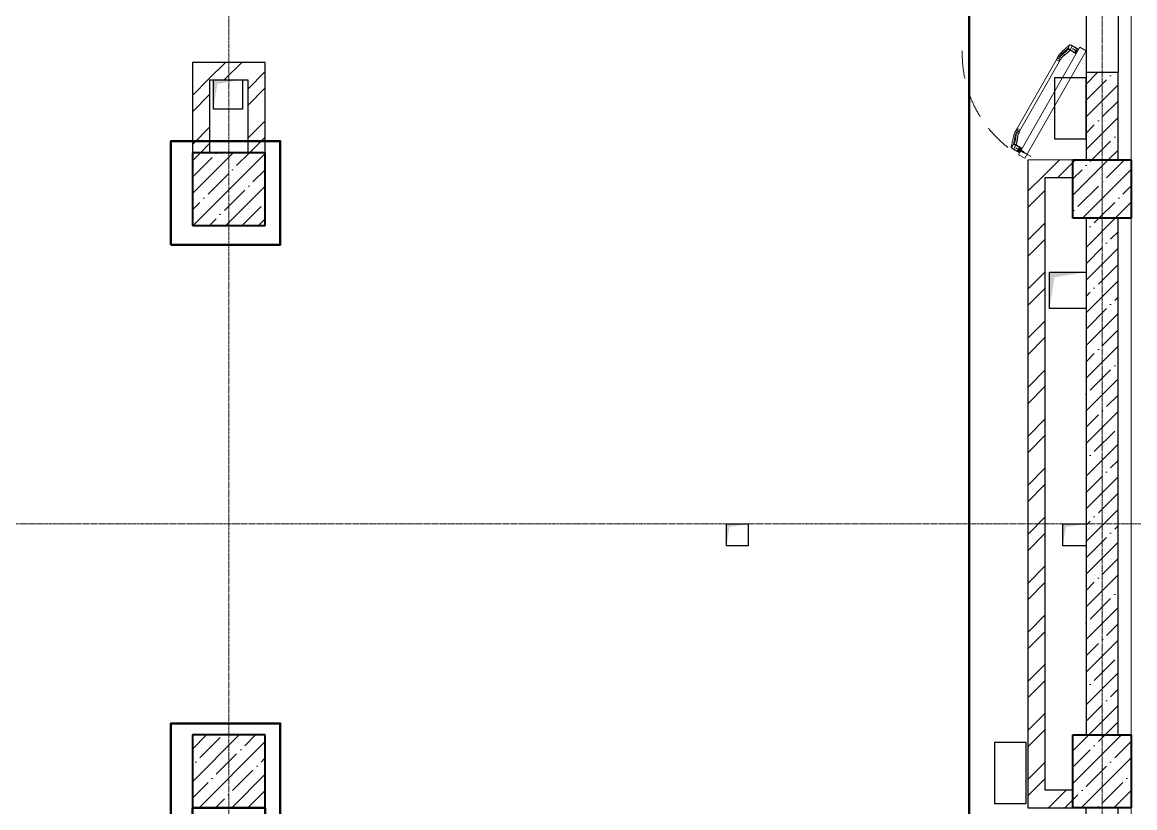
# Model space of a CAD drawing. Header units: millimetres. Extents: x -7155 to 483283, y -227682 to 148426.
# Drawn here: x 38180 to 45825, y 82950 to 88346 of the extents above; entities that cross this region are included whole.
import ezdxf

# ---------------------------------------------------------------- set-up
doc = ezdxf.new("R2010")
doc.units = ezdxf.units.MM
for name, pattern in [('CENTER2', [28.575, 19.05, -3.175, 3.175, -3.175]), ('CENTERLINE', [30, 12, -1.5, 3, -1.5, 12]), ('DASHED', [19.05, 12.7, -6.35]), ('HIDDEN', [9.525, 6.35, -3.175]), ('HIDDEN2', [4.7625, 3.175, -1.5875])]:
    doc.linetypes.add(name, pattern=pattern)
for name, color, linetype, lineweight in [('АР_Двери_внутренние_антипаника', 7, 'Continuous', 0), ('АР_Колонны', 70, 'Continuous', 30), ('АР_Стены ЖБ', 7, 'Continuous', 30), ('АР_Стены кирпич', 32, 'Continuous', 25), ('АР_Тонкая', 254, 'Continuous', 5), ('АР_Штриховка', 8, 'Continuous', 0)]:
    doc.layers.add(name, color=color, linetype=linetype, lineweight=lineweight)
for name, color, linetype, lineweight, true_color in [('АР_Оси_РД_100', 7, 'Continuous', 0, 0x525252), ('МАГНИТЫ', 7, 'Continuous', 0, 0xd100d1), ('РД_Витраж_вн', 7, 'Continuous', 25, 0x148aff), ('РД_Оси_100', 7, 'Continuous', 0, 0x525252)]:
    doc.layers.add(name, color=color, linetype=linetype, lineweight=lineweight, true_color=true_color)
doc.layers.add('КР_Балки-0.5', color=60, linetype='Continuous', lineweight=50, plot=False)

# ---------------------------------------------------------------- blocks, each defined once
blk = doc.blocks.new('СОШ_2200_АР_ОСИ_М100_28.05.24')
at = {"layer": 'АР_Оси_РД_100', "linetype": 'CENTER2'}
for p, q in [((39600, -6155), (39600, 139938.679)), ((-5954.958, 84900), (119910, 84900))]:
    blk.add_line(p, q, dxfattribs=at)
blk.add_lwpolyline([(45530, 139938.679), (45600, 139538.679), (45600, -6163.457)], dxfattribs=at)

msp = doc.modelspace()

# ---------------------------------------------------------------- hatches: boundary and pattern name
at = {"layer": 'АР_Штриховка', "linetype": 'Continuous', "lineweight": 5, "true_color": 0x000000}
h = msp.add_hatch(dxfattribs=at)
h.set_pattern_fill('ANSI35', color=18, scale=25, angle=1.3e-14, style=0)
h.paths.add_polyline_path([(45490, 87400), (45710, 87400), (45710, 88000), (45490, 88000)], flags=0)
h.paths.add_polyline_path([(45490, 90000), (45710, 90000), (45710, 90600), (45490, 90600)], flags=0)
at = {"layer": 'АР_Штриховка', "linetype": 'Continuous', "lineweight": 0, "true_color": 0x000000}
h = msp.add_hatch(dxfattribs=at)
h.set_pattern_fill('ANSI32', color=18, scale=25, style=0)
h.paths.add_polyline_path([(39350, 88070), (39470, 87950), (39730, 87950), (39850, 88070)], flags=0)
h = msp.add_hatch(dxfattribs=at)
h.set_pattern_fill('ANSI32', color=18, scale=25, angle=1.3e-14, style=0)
h.paths.add_polyline_path([(39350, 87450), (39470, 87450), (39470, 87950), (39350, 88070)], flags=0)
h = msp.add_hatch(dxfattribs=at)
h.set_pattern_fill('ANSI32', color=18, scale=25, angle=-360, style=0)
h.paths.add_polyline_path([(39850, 88070), (39730, 87950), (39730, 87450), (39850, 87450)], flags=0)
at = {"layer": 'АР_Штриховка', "linetype": 'Continuous', "lineweight": 5, "true_color": 0x000000}
h = msp.add_hatch(dxfattribs=at)
h.set_pattern_fill('ANSI35', color=18, scale=25, style=0)
h.paths.add_polyline_path([(39350, 86950), (39850, 86950), (39850, 87450), (39350, 87450)], flags=0)
at = {"layer": 'АР_Штриховка', "linetype": 'Continuous', "lineweight": 0, "true_color": 0x000000}
h = msp.add_hatch(dxfattribs=at)
h.set_pattern_fill('ANSI32', color=18, scale=25, angle=-5e-17, style=0)
h.paths.add_polyline_path([(45090, 87397.9), (45210, 87278.7), (45400, 87280), (45399.2, 87400)], flags=0)
h = msp.add_hatch(dxfattribs=at)
h.set_pattern_fill('ANSI32', color=18, scale=25, angle=1.3e-14, style=0)
h.paths.add_polyline_path([(45090, 82950), (45210, 83070), (45210, 87278.7), (45090, 87397.9)], flags=0)
at = {"layer": 'АР_Штриховка', "linetype": 'Continuous', "lineweight": 5, "true_color": 0x000000}
h = msp.add_hatch(dxfattribs=at)
h.set_pattern_fill('ANSI35', color=18, scale=25, style=0)
h.paths.add_polyline_path([(45800, 87400), (45800, 87000), (45400, 87000), (45400, 87400)], flags=0)
h = msp.add_hatch(dxfattribs=at)
h.set_pattern_fill('ANSI35', color=18, scale=25, angle=1.3e-14, style=0)
h.paths.add_polyline_path([(45490, 83450), (45710, 83450), (45710, 87000), (45490, 87000)], flags=0)
h = msp.add_hatch(dxfattribs=at)
h.set_pattern_fill('ANSI35', color=18, scale=25, style=0)
h.paths.add_polyline_path([(39350, 82950), (39850, 82950), (39850, 83450), (39350, 83450)], flags=0)
h = msp.add_hatch(dxfattribs=at)
h.set_pattern_fill('ANSI35', color=18, scale=25, style=0)
h.paths.add_polyline_path([(45800, 83450), (45800, 82950), (45400, 82950), (45400, 83450)], flags=0)
at = {"layer": 'АР_Штриховка', "linetype": 'Continuous', "lineweight": 0, "true_color": 0x000000}
h = msp.add_hatch(dxfattribs=at)
h.set_pattern_fill('ANSI32', color=18, scale=25, style=0)
h.paths.add_polyline_path([(45210, 83070), (45090, 82950), (45400, 82950), (45400, 83070)], flags=0)

# ---------------------------------------------------------------- linework, layer by layer
at = {"color": 18, "linetype": 'Continuous', "true_color": 0x000000}
for p, q in [((39493.4, 87750), (39493.4, 87950)), ((39493.4, 87950), (39693.4, 87950)), ((39693.4, 87950), (39693.4, 87750)), ((39693.4, 87750), (39493.4, 87750)), ((45240, 86378.6), (45240, 86628.6)), ((45240, 86628.6), (45490, 86628.6)), ((45490, 86628.6), (45490, 86378.6)), ((45490, 86378.6), (45240, 86378.6)), ((43019.6, 84750.1), (43019.6, 84900.1)), ((43019.6, 84900.1), (43169.6, 84900.1)), ((43169.6, 84900.1), (43169.6, 84750.1)), ((45330, 84750), (45330, 84900)), ((45330, 84900), (45490, 84900)), ((45490, 84900), (45490, 84750)), ((43169.6, 84750.1), (43019.6, 84750.1)), ((45490, 84750), (45330, 84750))]:
    msp.add_line(p, q, dxfattribs=at)
at = {"color": 1, "lineweight": 50}
msp.add_lwpolyline([(29275, 90117.6), (28278, 90117.6), (28278, 71611), (44686.9, 71611), (44686.9, 90117.6)], dxfattribs=at)
for points in [[(39202, 86817.2), (39953, 86817.2), (39953, 87529.2), (39202, 87529.2)], [(39202, 82817.2), (39953, 82817.2), (39953, 83529.2), (39202, 83529.2)]]:
    msp.add_lwpolyline(points, close=True, dxfattribs=at)
at = {"color": 18, "linetype": 'Continuous', "true_color": 0x000000}
for points in [[(39493.4, 87750), (39493.4, 87950), (39520.3, 87922.7), (39693.4, 87950)], [(45240, 86378.6), (45240, 86628.6), (45273.7, 86594.5), (45490, 86628.6)], [(43019.6, 84750.1), (43019.6, 84900.1), (43039.8, 84879.6), (43169.6, 84900.1)], [(45330, 84750), (45330, 84900), (45351.5, 84879.5), (45490, 84900)]]:
    msp.add_solid(points, dxfattribs=at)
at = {"layer": 'АР_Двери_внутренние_антипаника', "color": 18, "true_color": 0x000000}
for p, q in [((45446.5, 88174.7), (45026.2, 87435.9)), ((45069.7, 87411.2), (45490, 88150)), ((45490, 88150), (45446.5, 88174.7)), ((45026.2, 87435.9), (45069.7, 87411.2))]:
    msp.add_line(p, q, dxfattribs=at)
at = {"layer": 'АР_Двери_внутренние_антипаника', "color": 18, "linetype": 'Continuous', "true_color": 0x000000}
for p, q in [((45323.3, 88142), (45326.7, 88145.2)), ((45326.7, 88145.2), (45330.7, 88149)), ((45330.7, 88149), (45335.4, 88153.4)), ((45335.4, 88153.4), (45339.2, 88157)), ((45343.1, 88146.3), (45337, 88141.2)), ((45339.2, 88157), (45343.5, 88161)), ((45349.8, 88151.9), (45343.1, 88146.3)), ((45343.5, 88161), (45348.3, 88165.5)), ((45346.9, 88140.6), (45353.4, 88146.8)), ((45348.3, 88165.5), (45353.7, 88170.4)), ((45357.1, 88158.1), (45349.8, 88151.9)), ((45353.4, 88146.8), (45360.4, 88153.5)), ((45353.7, 88170.4), (45359.6, 88175.9)), ((45365, 88165.3), (45357.1, 88158.1)), ((45359.6, 88175.9), (45366.3, 88182)), ((45360.4, 88153.5), (45368.3, 88161)), ((45371.6, 88146.2), (45364.1, 88139.8)), ((45365.7, 88165.8), (45365, 88165.3)), ((45365, 88165.3), (45365.3, 88164.2)), ((45365.3, 88164.2), (45366.1, 88162.9)), ((45366.4, 88166), (45365.7, 88165.8)), ((45366.1, 88162.9), (45367.1, 88161.8)), ((45366.3, 88182), (45373.6, 88188.8)), ((45367.6, 88166.2), (45366.4, 88166)), ((45367.1, 88161.8), (45368.3, 88161)), ((45367.6, 88166.2), (45367.5, 88165.2)), ((45367.5, 88165.2), (45367.7, 88164)), ((45367.6, 88166.2), (45375.7, 88189.9)), ((45367.8, 88166.2), (45367.6, 88166.2)), ((45367.7, 88164), (45368.3, 88163)), ((45368, 88166.2), (45367.8, 88166.2)), ((45368.4, 88165.8), (45368, 88166.2)), ((45368.3, 88163), (45369, 88162.3)), ((45368.3, 88161), (45368.4, 88161.1)), ((45368.3, 88161), (45368.3, 88160.9)), ((45368.3, 88160.9), (45373, 88157.8)), ((45368.6, 88165.5), (45368.4, 88165.8)), ((45368.4, 88161.1), (45368.5, 88161.4)), ((45368.5, 88161.4), (45368.6, 88161.8)), ((45368.6, 88165.4), (45368.6, 88165.5)), ((45368.6, 88165.5), (45368.6, 88165.5)), ((45368.6, 88165.5), (45368.6, 88165.5)), ((45368.6, 88165.5), (45368.6, 88165.5)), ((45368.6, 88165.5), (45368.6, 88165.5)), ((45368.6, 88165.5), (45368.6, 88165.5)), ((45368.6, 88165.5), (45368.6, 88165.5)), ((45368.6, 88165.5), (45368.6, 88165.5)), ((45368.6, 88165.5), (45368.6, 88165.5)), ((45368.6, 88165.5), (45368.6, 88165.5)), ((45368.7, 88165.4), (45368.6, 88165.4)), ((45368.6, 88165.4), (45368.6, 88165.4)), ((45368.6, 88165.4), (45368.6, 88165.4)), ((45368.9, 88165.2), (45368.6, 88164.5)), ((45368.6, 88164.5), (45368.6, 88163.7)), ((45368.6, 88163.7), (45368.8, 88163.1)), ((45368.6, 88161.8), (45368.8, 88162.2)), ((45368.8, 88165.3), (45368.7, 88165.4)), ((45368.7, 88165.4), (45368.7, 88165.4)), ((45368.9, 88165.2), (45368.8, 88165.3)), ((45368.8, 88163.1), (45369.3, 88162.6)), ((45368.8, 88162.2), (45369, 88162.3)), ((45371.3, 88163.6), (45368.9, 88165.2)), ((45369, 88162.3), (45369.1, 88162.3)), ((45369.1, 88162.3), (45369.2, 88162.4)), ((45369.2, 88162.6), (45369.2, 88162.7)), ((45369.2, 88162.7), (45369.3, 88162.6)), ((45369.2, 88162.4), (45369.2, 88162.6)), ((45375.3, 88147), (45369.2, 88141.7)), ((45373.7, 88162), (45371.3, 88163.6)), ((45379.7, 88153.5), (45371.6, 88146.2)), ((45373, 88157.8), (45379.3, 88153.7)), ((45373.6, 88188.8), (45375.1, 88190.2)), ((45376.1, 88160.4), (45373.7, 88162)), ((45375.1, 88190.2), (45376.6, 88191.2)), ((45382.1, 88153.2), (45375.3, 88147)), ((45375.7, 88189.9), (45376, 88190.6)), ((45375.7, 88189.9), (45377.4, 88190.6)), ((45376, 88190.6), (45376.6, 88191.2)), ((45378.5, 88158.8), (45376.1, 88160.4)), ((45376.6, 88191.2), (45379, 88192)), ((45376.6, 88191.2), (45376.6, 88191.2)), ((45377.4, 88190.6), (45378.2, 88190.8)), ((45378.3, 88156.7), (45377.8, 88157)), ((45377.8, 88157), (45377.8, 88157)), ((45378.2, 88190.8), (45378.9, 88190.7)), ((45378.4, 88156.6), (45378.3, 88156.7)), ((45378.3, 88156.5), (45378.4, 88156.6)), ((45378.8, 88156.1), (45378.4, 88156.4)), ((45378.4, 88156.4), (45378.4, 88156.4)), ((45381.3, 88157), (45378.5, 88158.8)), ((45379.7, 88155.6), (45378.8, 88156.1)), ((45378.9, 88190.7), (45379.3, 88191.3)), ((45378.9, 88190.7), (45395.8, 88182.5)), ((45379, 88192), (45380.7, 88191.8)), ((45379.3, 88191.3), (45380, 88191.7)), ((45379.3, 88153.7), (45379.7, 88153.5)), ((45381, 88154.8), (45379.7, 88155.6)), ((45379.9, 88153.6), (45379.7, 88153.5)), ((45380.8, 88153), (45379.7, 88153.5)), ((45380.7, 88153.8), (45379.9, 88153.6)), ((45380, 88191.7), (45380.7, 88191.8)), ((45380.7, 88191.8), (45381, 88191.7)), ((45381.3, 88153.9), (45380.7, 88153.8)), ((45381.3, 88152.9), (45380.8, 88153)), ((45381.2, 88156.9), (45380.9, 88156.2)), ((45380.9, 88156.2), (45380.9, 88155.4)), ((45380.9, 88155.4), (45381.2, 88154.8)), ((45381, 88191.7), (45381.3, 88191.6)), ((45381, 88154.8), (45381, 88154.9)), ((45382.6, 88153.7), (45381, 88154.8)), ((45381.1, 88156.7), (45381.3, 88157)), ((45381.1, 88156.7), (45381.1, 88156.7)), ((45381.2, 88156.9), (45395.9, 88182.7)), ((45383.9, 88155.1), (45381.2, 88156.9)), ((45381.2, 88154.8), (45381.7, 88154.3)), ((45389.7, 88187.6), (45381.3, 88191.6)), ((45381.3, 88157), (45395.8, 88182.5)), ((45381.6, 88153.9), (45381.3, 88153.9)), ((45381.8, 88153), (45381.3, 88152.9)), ((45381.8, 88153.9), (45381.6, 88153.9)), ((45381.7, 88154.3), (45382.8, 88153.5)), ((45381.9, 88153.9), (45381.8, 88153.9)), ((45382.1, 88153.2), (45381.8, 88153)), ((45382.5, 88153.7), (45381.9, 88153.9)), ((45382.9, 88153.5), (45382.1, 88153.2)), ((45382.9, 88153.5), (45409.4, 88137.1)), ((45386.6, 88153.5), (45383.9, 88155.1)), ((45389.3, 88151.9), (45386.6, 88153.5)), ((45391.8, 88150.5), (45389.3, 88151.9)), ((45397.6, 88183.7), (45389.7, 88187.6)), ((45394.6, 88148.8), (45391.8, 88150.5)), ((45398, 88146.9), (45394.6, 88148.8)), ((45396.4, 88183.2), (45395.9, 88182.7)), ((45395.9, 88182.7), (45399.5, 88180.8)), ((45396, 88184.6), (45396.3, 88184.4)), ((45397, 88183.6), (45396.4, 88183.2)), ((45397.7, 88183.7), (45397, 88183.6)), ((45398.3, 88183.6), (45397.7, 88183.7)), ((45402.2, 88144.5), (45398, 88146.9)), ((45399.5, 88180.8), (45403, 88178.9)), ((45405.5, 88142.7), (45402.2, 88144.5)), ((45403, 88178.9), (45406.3, 88177.1)), ((45406.3, 88177.1), (45409.9, 88175.1)), ((45409.9, 88175.1), (45413.3, 88173.2)), ((45413.3, 88173.2), (45417.4, 88170.8)), ((45427.4, 88163.9), (45413.4, 88139.3)), ((45415.6, 88138.1), (45429.6, 88162.7)), ((45417.4, 88170.8), (45420.6, 88168.9)), ((45420.6, 88168.9), (45424.3, 88166.9)), ((45421.2, 88130.2), (45439.2, 88161.9)), ((45424.3, 88166.9), (45427.4, 88165.1)), ((45427.4, 88165.1), (45428.1, 88166)), ((45427.4, 88165.1), (45427.6, 88165)), ((45427.5, 88164.1), (45427.4, 88163.9)), ((45429.6, 88162.7), (45427.4, 88163.9)), ((45427.6, 88164.3), (45427.5, 88164.1)), ((45427.6, 88165), (45427.7, 88164.7)), ((45427.7, 88164.7), (45427.6, 88164.3)), ((45428.1, 88166), (45428.6, 88166.3)), ((45428.6, 88166.3), (45429.1, 88166.6)), ((45429.1, 88166.6), (45429.6, 88166.7)), ((45429.6, 88166.7), (45430.1, 88166.7)), ((45429.6, 88162.7), (45430, 88163.4)), ((45429.6, 88162.7), (45437.3, 88158.4)), ((45430, 88163.4), (45430.3, 88164)), ((45430.1, 88166.7), (45431, 88166.5)), ((45430.3, 88164), (45430.6, 88164.7)), ((45430.6, 88164.7), (45430.9, 88165.3)), ((45430.9, 88165.3), (45431.1, 88166.1)), ((45439.2, 88161.9), (45431, 88166.5)), ((45431.1, 88166.1), (45431, 88166.5)), ((45293.4, 88101.9), (45010.3, 87604.3)), ((45314.6, 88089.8), (45031.5, 87592.2)), ((45293, 88103.3), (45298, 88112)), ((45293, 88103.3), (45297.9, 88112)), ((45302.3, 88098), (45293, 88103.3)), ((45293.4, 88101.9), (45302.3, 88096.9)), ((45298, 88112), (45300.4, 88116.1)), ((45307.2, 88106.7), (45298, 88112)), ((45300.4, 88116.1), (45301.5, 88117.7)), ((45301.5, 88117.7), (45302.2, 88118.6)), ((45302.2, 88118.6), (45302.8, 88119.5)), ((45316, 88090.2), (45302.3, 88098)), ((45302.3, 88096.9), (45314.6, 88089.8)), ((45302.8, 88119.5), (45303.6, 88120.5)), ((45303.6, 88120.5), (45304.3, 88121.5)), ((45304.3, 88121.5), (45305.2, 88122.6)), ((45305.2, 88122.6), (45307.6, 88125.5)), ((45308.8, 88109.4), (45307.2, 88106.7)), ((45307.2, 88106.7), (45309, 88109.2)), ((45320.8, 88099), (45307.2, 88106.7)), ((45307.6, 88125.5), (45309.7, 88128)), ((45310.4, 88112.3), (45308.8, 88109.4)), ((45309, 88109.2), (45311.3, 88111.4)), ((45309.7, 88128), (45311.7, 88130.1)), ((45312.2, 88115.4), (45310.4, 88112.3)), ((45311.3, 88111.4), (45313.9, 88113.4)), ((45311.7, 88130.1), (45313.3, 88131.8)), ((45314.4, 88118.6), (45312.2, 88115.4)), ((45313.3, 88131.8), (45314.6, 88133.2)), ((45313.9, 88113.4), (45316.8, 88115.4)), ((45317.8, 88123), (45314.4, 88118.6)), ((45314.6, 88133.2), (45316.2, 88134.9)), ((45320.9, 88098.9), (45316, 88090.2)), ((45316.2, 88134.9), (45318.2, 88136.9)), ((45316.8, 88115.4), (45320.9, 88118.5)), ((45321.8, 88127.3), (45317.8, 88123)), ((45318.2, 88136.9), (45320.5, 88139.2)), ((45320.5, 88139.2), (45323.3, 88142)), ((45320.9, 88098.9), (45320.8, 88099)), ((45320.9, 88118.5), (45325.3, 88122)), ((45320.9, 88098.9), (45322.3, 88101)), ((45326.3, 88131.7), (45321.8, 88127.3)), ((45323.7, 88102.9), (45322.3, 88101)), ((45324.6, 88104.1), (45323.7, 88102.9)), ((45326.1, 88106.1), (45324.3, 88103.8)), ((45327.6, 88107.3), (45324.5, 88103.9)), ((45325.3, 88122), (45330.1, 88125.9)), ((45328.1, 88108.6), (45326.1, 88106.1)), ((45331.4, 88136.3), (45326.3, 88131.7)), ((45330.9, 88110.5), (45327.6, 88107.3)), ((45331.2, 88112), (45328.1, 88108.6)), ((45330.1, 88125.9), (45335.3, 88130.3)), ((45334.1, 88113.4), (45330.9, 88110.5)), ((45335, 88115.8), (45331.2, 88112)), ((45337, 88141.2), (45331.4, 88136.3)), ((45337.2, 88116), (45334.1, 88113.4)), ((45339.6, 88119.8), (45335, 88115.8)), ((45335.3, 88130.3), (45341, 88135.1)), ((45340.2, 88118.4), (45337.2, 88116)), ((45344.8, 88124.1), (45339.6, 88119.8)), ((45343.8, 88121.3), (45340.2, 88118.4)), ((45341, 88135.1), (45346.9, 88140.6)), ((45346.9, 88123.7), (45343.8, 88121.3)), ((45350.7, 88128.8), (45344.8, 88124.1)), ((45350.4, 88126.5), (45346.9, 88123.7)), ((45354.3, 88129.6), (45350.4, 88126.5)), ((45357.1, 88134), (45350.7, 88128.8)), ((45358.7, 88133.1), (45354.3, 88129.6)), ((45364.1, 88139.8), (45357.1, 88134)), ((45363.6, 88137), (45358.7, 88133.1)), ((45369.2, 88141.7), (45363.6, 88137)), ((45409.2, 88140.5), (45405.5, 88142.7)), ((45412.4, 88138.7), (45409.2, 88140.5)), ((45409.4, 88137.1), (45411.3, 88136)), ((45411.3, 88136), (45413.1, 88134.9)), ((45411.9, 88137.1), (45412, 88137.7)), ((45412, 88136.6), (45411.9, 88137.1)), ((45412, 88137.7), (45412.4, 88138.7)), ((45412.1, 88136), (45412, 88136.6)), ((45412.4, 88135.6), (45412.1, 88136)), ((45412.6, 88138.6), (45412.4, 88138.7)), ((45413.1, 88134.9), (45412.4, 88135.6)), ((45412.9, 88138.7), (45412.6, 88138.6)), ((45413.1, 88138.9), (45412.9, 88138.7)), ((45413.2, 88139), (45413.1, 88138.9)), ((45413.1, 88134.9), (45413.4, 88135.1)), ((45413.1, 88134.9), (45421.2, 88130.2)), ((45413.3, 88139.1), (45413.2, 88139)), ((45413.4, 88139.3), (45413.3, 88139.1)), ((45415.6, 88138.1), (45413.4, 88139.3)), ((45413.4, 88135.1), (45414, 88135.7)), ((45414, 88135.7), (45414.4, 88136.2)), ((45414.4, 88136.2), (45414.8, 88136.8)), ((45414.8, 88136.8), (45415.2, 88137.4)), ((45415.2, 88137.4), (45415.6, 88138.1)), ((45423.2, 88133.7), (45415.6, 88138.1)), ((44986.4, 87536.7), (44985.1, 87531)), ((44987.5, 87541.9), (44986.4, 87536.7)), ((44988.9, 87548.2), (44987.5, 87541.9)), ((44990.1, 87553.5), (44988.9, 87548.2)), ((44991.2, 87558.1), (44990.1, 87553.5)), ((44992.1, 87561.9), (44991.2, 87558.1)), ((44992.9, 87565.1), (44992.1, 87561.9)), ((44993.6, 87567.9), (44992.9, 87565.1)), ((44994.2, 87570.1), (44993.6, 87567.9)), ((44994.7, 87571.9), (44994.2, 87570.1)), ((44995.4, 87574.2), (44994.7, 87571.9)), ((44996.2, 87576.9), (44995.4, 87574.2)), ((44997.3, 87580.1), (44996.2, 87576.9)), ((44996.2, 87530.3), (44997.5, 87538.8)), ((44998.5, 87583.6), (44997.3, 87580.1)), ((44997.5, 87538.8), (44998.8, 87546.7)), ((44999, 87584.8), (44998.5, 87583.6)), ((44998.8, 87546.7), (45000.2, 87554)), ((44999.5, 87586), (44999, 87584.8)), ((45000, 87587.2), (44999.5, 87586)), ((45000.4, 87588.2), (45000, 87587.2)), ((45000.2, 87554), (45001.5, 87560.7)), ((45000.9, 87589.2), (45000.4, 87588.2)), ((45001.7, 87591), (45000.9, 87589.2)), ((45001.5, 87560.7), (45003, 87566.9)), ((45004, 87595.2), (45001.7, 87591)), ((45004.4, 87538.5), (45002.4, 87529.8)), ((45003, 87566.9), (45004.7, 87572.5)), ((45008.9, 87603.9), (45004, 87595.2)), ((45008.9, 87603.9), (45004, 87595.2)), ((45013.2, 87589.9), (45004, 87595.2)), ((45006, 87546.4), (45004.4, 87538.5)), ((45004.7, 87572.5), (45006.7, 87577.7)), ((45007.4, 87553.7), (45006, 87546.4)), ((45006.7, 87577.7), (45008.4, 87581.2)), ((45008.5, 87560.5), (45007.4, 87553.7)), ((45008.4, 87581.2), (45010.1, 87584.4)), ((45009.4, 87566.6), (45008.5, 87560.5)), ((45018.2, 87598.6), (45008.9, 87603.9)), ((45010.1, 87572.2), (45009.4, 87566.6)), ((45010.1, 87584.4), (45011.7, 87587.2)), ((45010.6, 87577.3), (45010.1, 87572.2)), ((45010.3, 87604.3), (45019.2, 87599.2)), ((45010.9, 87580.8), (45010.6, 87577.3)), ((45011.3, 87584.1), (45010.9, 87580.8)), ((45012, 87587.1), (45011.3, 87584.1)), ((45011.7, 87587.2), (45013.2, 87589.9)), ((45013.2, 87589.9), (45012, 87587.1)), ((45026.8, 87582.2), (45013.2, 87589.9)), ((45013.9, 87524.2), (45015.3, 87533.1)), ((45015.3, 87533.1), (45016.4, 87541.3)), ((45016, 87525.9), (45016.9, 87532.2)), ((45016.4, 87541.3), (45017.5, 87548.7)), ((45016.9, 87532.2), (45017.7, 87537.8)), ((45017.5, 87548.7), (45018.5, 87555.4)), ((45017.7, 87537.8), (45018.3, 87542.7)), ((45031.9, 87590.8), (45018.2, 87598.6)), ((45018.3, 87542.7), (45018.9, 87547.1)), ((45018.5, 87555.4), (45019.7, 87561.4)), ((45018.9, 87547.1), (45019.4, 87551.1)), ((45019.2, 87599.2), (45031.5, 87592.2)), ((45019.4, 87551.1), (45020, 87555.6)), ((45019.7, 87561.4), (45020.9, 87566.6)), ((45020, 87555.6), (45020.6, 87559.5)), ((45020.6, 87559.5), (45021.3, 87563.4)), ((45020.9, 87566.6), (45022.3, 87571.1)), ((45021.3, 87563.4), (45022.1, 87567.7)), ((45022.1, 87567.7), (45023.1, 87572.1)), ((45022.3, 87571.1), (45023.4, 87574)), ((45023.1, 87572.1), (45024.5, 87576.5)), ((45023.4, 87574), (45024.5, 87576.7)), ((45024.4, 87576.3), (45024.9, 87577.7)), ((45024.9, 87577.7), (45025.8, 87579.9)), ((45026.9, 87582.1), (45025.8, 87579.9)), ((45026.9, 87582.2), (45026.8, 87582.2)), ((45027, 87582.1), (45031.9, 87590.8)), ((44976.2, 87489), (44976.1, 87487.1)), ((44976.2, 87488), (44976.1, 87487.2)), ((44976.1, 87487.2), (44976.1, 87487.1)), ((44976.1, 87487.1), (44976.6, 87484.7)), ((44976.6, 87490.9), (44976.2, 87489)), ((44976.7, 87488.6), (44976.2, 87488)), ((44978.7, 87500.7), (44976.6, 87490.9)), ((44976.6, 87484.7), (44977.6, 87483.3)), ((44993, 87507.6), (44976.7, 87488.6)), ((44976.7, 87488.6), (44977, 87486.8)), ((44977, 87486.8), (44977.2, 87485.9)), ((44977.2, 87485.9), (44977.7, 87485.4)), ((44977.7, 87485.4), (44977.4, 87484.7)), ((44977.4, 87484.7), (44977.4, 87484)), ((44977.4, 87484), (44977.6, 87483.3)), ((44977.6, 87483.3), (44977.9, 87483.1)), ((44977.7, 87485.4), (44993.3, 87475.1)), ((44977.9, 87483.1), (44978.1, 87482.9)), ((44985.8, 87477.7), (44978.1, 87482.9)), ((44980.5, 87509.5), (44978.7, 87500.7)), ((44982.2, 87517.5), (44980.5, 87509.5)), ((44983.7, 87524.6), (44982.2, 87517.5)), ((44985.1, 87531), (44983.7, 87524.6)), ((44993.2, 87472.9), (44985.8, 87477.7)), ((44991.7, 87473.9), (44992, 87473.7)), ((44992.4, 87510.4), (44994.5, 87520.8)), ((44992.4, 87510.4), (44993.5, 87510.6)), ((44992.4, 87509.5), (44992.4, 87510.4)), ((44992.5, 87508.7), (44992.4, 87509.5)), ((44993, 87507.6), (44992.5, 87508.7)), ((44993, 87507.6), (44993.8, 87508.3)), ((44993.1, 87507.4), (44993, 87507.6)), ((44993, 87474.2), (44993.3, 87474.9)), ((44993, 87473.5), (44993, 87474.2)), ((44993.3, 87472.8), (44993, 87473.5)), ((44993.2, 87507.3), (44993.1, 87507.4)), ((44993.7, 87507.1), (44993.2, 87507.3)), ((45007.9, 87500.7), (44993.3, 87474.9)), ((45007.9, 87500.6), (44993.3, 87475.1)), ((44993.3, 87474.9), (44996.7, 87472.8)), ((44993.7, 87472.4), (44993.3, 87472.8)), ((44993.5, 87510.6), (44995, 87510.6)), ((44994.1, 87507.1), (44993.7, 87507.1)), ((44993.8, 87508.3), (44994.9, 87508.7)), ((44994.2, 87507.1), (44994.1, 87507.1)), ((44994.1, 87507.1), (44994.1, 87507.1)), ((44994.1, 87507.1), (44994.1, 87507.1)), ((44994.1, 87507.1), (44994.1, 87507.1)), ((44994.1, 87507.1), (44994.1, 87507.1)), ((44994.1, 87507.1), (44994.1, 87507.1)), ((44994.1, 87507.1), (44994.1, 87507.1)), ((44994.1, 87507.1), (44994.1, 87507.1)), ((44994.1, 87507.1), (44994.1, 87507.1)), ((44994.1, 87507.1), (44994.1, 87507.1)), ((44994.1, 87507.1), (44994.1, 87507.1)), ((44994.1, 87507.1), (44994.1, 87507.1)), ((44994.4, 87507.1), (44994.2, 87507.1)), ((44994.2, 87507.1), (44994.2, 87507.1)), ((44994.2, 87507.1), (44994.2, 87507.1)), ((44994.5, 87507.1), (44994.4, 87507.1)), ((44994.5, 87520.8), (44996.2, 87530.3)), ((44994.5, 87507.1), (44995, 87507.6)), ((44997.1, 87505.8), (44994.5, 87507.1)), ((44994.9, 87508.7), (44996.1, 87508.7)), ((44995, 87510.6), (44996.5, 87510.3)), ((44995, 87507.6), (44995.6, 87508)), ((44995.6, 87508), (44996.3, 87508.2)), ((44996.1, 87508.7), (44997, 87508.5)), ((44996.3, 87508.2), (44996.9, 87508)), ((44996.5, 87510.3), (44997.8, 87509.8)), ((44996.7, 87472.8), (45000.1, 87470.7)), ((44996.9, 87508.1), (44996.8, 87508.1)), ((44996.8, 87508.1), (44996.9, 87508)), ((44997, 87508.2), (44996.9, 87508.1)), ((44997.3, 87509), (44997, 87508.6)), ((44997, 87508.6), (44997, 87508.5)), ((44997, 87508.5), (44997, 87508.3)), ((44997, 87508.3), (44997, 87508.2)), ((44999.7, 87504.6), (44997.1, 87505.8)), ((44997.6, 87509.4), (44997.3, 87509)), ((44997.7, 87509.5), (44997.6, 87509.4)), ((44997.8, 87509.8), (44997.7, 87509.5)), ((45000.2, 87520.3), (44997.8, 87509.8)), ((44997.8, 87509.8), (44997.9, 87509.7)), ((44997.9, 87509.7), (45002.9, 87507.3)), ((45002.3, 87503.3), (44999.7, 87504.6)), ((45000.1, 87470.7), (45003.4, 87468.8)), ((45002.4, 87529.8), (45000.2, 87520.3)), ((45004.9, 87502.1), (45002.3, 87503.3)), ((45002.9, 87507.3), (45009.7, 87504)), ((45003.4, 87468.8), (45006.9, 87466.7)), ((45007.9, 87500.6), (45004.9, 87502.1)), ((45006.6, 87503.3), (45006.1, 87503.6)), ((45006.1, 87503.6), (45006.1, 87503.6)), ((45006.7, 87503.3), (45006.6, 87503.3)), ((45006.8, 87503.4), (45006.7, 87503.3)), ((45007.3, 87503.2), (45006.9, 87503.4)), ((45006.9, 87503.4), (45006.9, 87503.4)), ((45006.9, 87466.7), (45010.3, 87464.8)), ((45008.2, 87502.7), (45007.3, 87503.2)), ((45007.9, 87500.7), (45008.4, 87501.3)), ((45008.1, 87500.9), (45007.9, 87500.6)), ((45010.8, 87499.3), (45007.9, 87500.7)), ((45008.1, 87500.9), (45008.1, 87500.9)), ((45009.6, 87502), (45008.2, 87502.7)), ((45008.4, 87501.3), (45009, 87501.7)), ((45009, 87501.7), (45009.7, 87501.8)), ((45009.6, 87502), (45009.5, 87501.9)), ((45011.4, 87501.1), (45009.6, 87502)), ((45009.7, 87504), (45010.1, 87503.8)), ((45009.7, 87501.8), (45010.4, 87501.6)), ((45010, 87503.5), (45010.1, 87503.8)), ((45010.3, 87502.7), (45010, 87503.5)), ((45010.1, 87503.8), (45012.2, 87514.4)), ((45011.1, 87503.1), (45010.1, 87503.8)), ((45010.6, 87502.2), (45010.3, 87502.7)), ((45010.3, 87464.8), (45014.4, 87462.5)), ((45010.4, 87501.6), (45011.6, 87501)), ((45010.7, 87501.9), (45010.6, 87502.2)), ((45010.8, 87501.8), (45010.7, 87501.9)), ((45010.8, 87501.6), (45010.8, 87501.8)), ((45011.3, 87501.2), (45010.8, 87501.6)), ((45013.6, 87497.8), (45010.8, 87499.3)), ((45011.4, 87502.7), (45011.1, 87503.1)), ((45011.6, 87502.2), (45011.4, 87502.7)), ((45011.6, 87501.8), (45013.4, 87510.8)), ((45011.6, 87501.8), (45011.6, 87502.2)), ((45011.7, 87501), (45011.6, 87501.8)), ((45011.7, 87501), (45039.3, 87486.6)), ((45012.2, 87514.4), (45013.9, 87524.2)), ((45013.4, 87510.8), (45014.9, 87518.8)), ((45016.3, 87496.3), (45013.6, 87497.8)), ((45014.4, 87462.5), (45017.7, 87460.6)), ((45014.9, 87518.8), (45016, 87525.9)), ((45018.8, 87494.9), (45016.3, 87496.3)), ((45017.7, 87460.6), (45021.3, 87458.6)), ((45021.7, 87493.3), (45018.8, 87494.9)), ((45020.7, 87467.6), (45020.3, 87466.9)), ((45020.5, 87466.8), (45020.3, 87466.9)), ((45020.3, 87466.9), (45022.1, 87466.7)), ((45020.5, 87466.8), (45022.3, 87466.6)), ((45021, 87467.6), (45020.7, 87467.6)), ((45021.5, 87468.5), (45021, 87467.6)), ((45021.7, 87469.5), (45021.3, 87468.8)), ((45021.3, 87468.8), (45021.5, 87468.5)), ((45021.8, 87468.3), (45021.3, 87467.5)), ((45021.3, 87467.5), (45022, 87467.4)), ((45021.3, 87458.6), (45024.4, 87456.7)), ((45021.9, 87468.1), (45021.5, 87467.5)), ((45025.1, 87491.4), (45021.7, 87493.3)), ((45022.9, 87468), (45021.7, 87469.5)), ((45021.9, 87469.4), (45021.7, 87469.5)), ((45022.2, 87467.8), (45021.8, 87468.3)), ((45022.3, 87470.5), (45021.9, 87469.9)), ((45021.9, 87469.9), (45023.4, 87469)), ((45023.1, 87467.9), (45021.9, 87469.4)), ((45022, 87467.4), (45022.2, 87467.8)), ((45022.1, 87466.7), (45022.9, 87468)), ((45022.3, 87466.6), (45022.1, 87466.7)), ((45023.3, 87469.9), (45022.3, 87470.5)), ((45022.3, 87466.6), (45023.1, 87467.9)), ((45023, 87467.6), (45022.5, 87466.6)), ((45022.5, 87466.6), (45024.4, 87463.7)), ((45023, 87471.7), (45022.7, 87471.1)), ((45022.7, 87471.1), (45023.4, 87470.1)), ((45023.1, 87467.9), (45022.9, 87468)), ((45024.2, 87471.5), (45023, 87471.7)), ((45024, 87466.2), (45023, 87467.6)), ((45023.2, 87467.5), (45023, 87467.6)), ((45024, 87466.3), (45023.2, 87467.5)), ((45023.7, 87473), (45023.3, 87472.3)), ((45023.3, 87472.3), (45024.4, 87471.7)), ((45023.4, 87470.1), (45023.3, 87469.9)), ((45023.4, 87470.9), (45023.5, 87471.2)), ((45023.6, 87470.8), (45023.4, 87470.9)), ((45024.1, 87470.1), (45023.4, 87470.9)), ((45023.4, 87469), (45024.1, 87470.1)), ((45023.6, 87468.9), (45023.4, 87469)), ((45023.7, 87471), (45023.5, 87471.2)), ((45023.5, 87471.2), (45024.6, 87471)), ((45023.6, 87470.8), (45023.7, 87471)), ((45024.3, 87470), (45023.6, 87470.8)), ((45023.6, 87468.9), (45024.3, 87470)), ((45025.2, 87472.1), (45023.7, 87473)), ((45023.7, 87471), (45024.8, 87470.9)), ((45024.4, 87474.2), (45024, 87473.4)), ((45024, 87473.4), (45024.9, 87473.6)), ((45024.2, 87473.3), (45024, 87473.4)), ((45024.5, 87468), (45024, 87466.2)), ((45024.1, 87455.7), (45024, 87455.2)), ((45024, 87455.2), (45024.1, 87454.6)), ((45024.3, 87470), (45024.1, 87470.1)), ((45024.4, 87456.7), (45024.1, 87455.7)), ((45024.2, 87473.3), (45024.9, 87473.4)), ((45024.4, 87471.7), (45024.2, 87471.5)), ((45025.3, 87474.3), (45024.4, 87474.2)), ((45024.4, 87463.7), (45024.8, 87466.1)), ((45024.6, 87463.6), (45024.4, 87463.7)), ((45024.4, 87456.7), (45024.7, 87456.7)), ((45025.2, 87469.9), (45024.5, 87468)), ((45024.6, 87471), (45025.2, 87472.1)), ((45024.8, 87470.9), (45024.6, 87471)), ((45024.6, 87463.6), (45025, 87465.9)), ((45024.7, 87456.7), (45025, 87456.8)), ((45024.8, 87470.9), (45025.4, 87472)), ((45024.8, 87466.1), (45025.4, 87468.5)), ((45025.2, 87475.6), (45024.9, 87475)), ((45024.9, 87475), (45025.5, 87474.7)), ((45024.9, 87473.6), (45024.9, 87473.4)), ((45024.9, 87473.4), (45024.9, 87473.3)), ((45024.9, 87473.3), (45024.9, 87473.2)), ((45024.9, 87473.2), (45024.9, 87473.1)), ((45024.9, 87473.1), (45025, 87473)), ((45025, 87473), (45025, 87472.9)), ((45025, 87472.9), (45025.1, 87472.9)), ((45025, 87465.9), (45025.6, 87468.4)), ((45025, 87456.8), (45025.3, 87457)), ((45029.2, 87489), (45025.1, 87491.4)), ((45025.1, 87472.9), (45025.2, 87472.8)), ((45026.7, 87474.7), (45025.2, 87475.6)), ((45025.2, 87472.8), (45025.3, 87472.9)), ((45025.4, 87472), (45025.2, 87472.1)), ((45026, 87471.7), (45025.2, 87469.9)), ((45025.5, 87474.7), (45025.3, 87474.3)), ((45025.3, 87472.9), (45025.4, 87472.9)), ((45025.3, 87472.8), (45025.3, 87472.7)), ((45025.3, 87472.7), (45025.4, 87472.7)), ((45025.3, 87457), (45025.4, 87457.2)), ((45025.7, 87474.5), (45025.4, 87474)), ((45025.6, 87473.9), (45025.4, 87474)), ((45025.4, 87474), (45025.4, 87473.9)), ((45025.4, 87473.9), (45025.4, 87473.9)), ((45025.4, 87473.9), (45025.4, 87473.8)), ((45025.4, 87473.8), (45025.4, 87473.8)), ((45025.4, 87473.8), (45025.4, 87473.7)), ((45025.4, 87473.7), (45025.4, 87473.7)), ((45025.4, 87473.7), (45025.4, 87473.7)), ((45025.4, 87473.7), (45025.4, 87473.6)), ((45025.5, 87473.6), (45025.4, 87473.6)), ((45025.4, 87473.6), (45025.5, 87473.6)), ((45025.4, 87472.9), (45025.5, 87472.9)), ((45025.4, 87472.7), (45025.5, 87472.7)), ((45025.4, 87468.5), (45026.4, 87470.9)), ((45025.4, 87457.2), (45025.5, 87457.4)), ((45025.5, 87457.4), (45039.5, 87482)), ((45025.5, 87473.6), (45025.5, 87473.6)), ((45025.5, 87473.6), (45025.5, 87473.6)), ((45025.5, 87473.6), (45025.6, 87473.6)), ((45025.5, 87472.9), (45025.7, 87473)), ((45025.5, 87472.7), (45025.6, 87472.8)), ((45027.7, 87456.1), (45025.5, 87457.4)), ((45025.9, 87474.4), (45025.6, 87473.9)), ((45025.6, 87473.9), (45025.6, 87473.8)), ((45025.6, 87473.8), (45025.6, 87473.8)), ((45025.6, 87473.8), (45025.6, 87473.7)), ((45025.6, 87473.7), (45025.6, 87473.7)), ((45025.6, 87473.7), (45025.6, 87473.6)), ((45025.6, 87473.6), (45025.6, 87473.6)), ((45025.6, 87473.6), (45025.6, 87473.6)), ((45025.6, 87473.6), (45025.7, 87473.6)), ((45025.6, 87472.8), (45025.7, 87472.8)), ((45025.6, 87468.4), (45026.6, 87470.8)), ((45025.8, 87476.5), (45025.7, 87476.4)), ((45025.7, 87476.4), (45025.7, 87476.2)), ((45025.7, 87476.2), (45025.7, 87476.1)), ((45025.7, 87476.1), (45025.8, 87475.9)), ((45026.1, 87474.3), (45025.7, 87474.5)), ((45025.7, 87473.6), (45025.7, 87473.7)), ((45025.7, 87473.7), (45025.8, 87473.7)), ((45025.7, 87473.6), (45025.7, 87473.6)), ((45025.7, 87473), (45025.8, 87473.1)), ((45025.7, 87472.8), (45025.9, 87472.9)), ((45025.9, 87476.9), (45025.8, 87476.7)), ((45025.8, 87476.7), (45025.8, 87476.5)), ((45025.8, 87475.9), (45025.8, 87475.8)), ((45025.8, 87475.8), (45025.9, 87475.8)), ((45025.8, 87473.8), (45026.1, 87474.3)), ((45025.8, 87473.7), (45025.8, 87473.8)), ((45025.8, 87473.1), (45025.9, 87473.3)), ((45026.2, 87477.4), (45025.9, 87476.9)), ((45025.9, 87475.8), (45026.5, 87475.5)), ((45025.9, 87473.4), (45026.7, 87474.7)), ((45026.1, 87473.3), (45025.9, 87473.4)), ((45025.9, 87473.3), (45025.9, 87473.4)), ((45025.9, 87472.9), (45026, 87473)), ((45026, 87473), (45026.1, 87473.1)), ((45028, 87472.3), (45026, 87471.7)), ((45026.1, 87473.3), (45026.9, 87474.6)), ((45026.1, 87473.1), (45026.1, 87473.3)), ((45026.3, 87477.5), (45026.2, 87477.4)), ((45026.4, 87477.7), (45026.3, 87477.5)), ((45026.4, 87477), (45026.3, 87476.9)), ((45026.5, 87476.8), (45026.3, 87476.9)), ((45026.3, 87476.9), (45026.3, 87476.8)), ((45026.3, 87476.8), (45026.3, 87476.8)), ((45026.3, 87476.8), (45026.3, 87476.7)), ((45026.3, 87476.7), (45026.3, 87476.6)), ((45026.3, 87476.6), (45026.3, 87476.6)), ((45026.3, 87476.6), (45026.3, 87476.5)), ((45026.3, 87476.5), (45026.3, 87476.5)), ((45026.3, 87476.5), (45026.3, 87476.4)), ((45026.5, 87476.3), (45026.3, 87476.4)), ((45026.3, 87476.4), (45026.8, 87476.1)), ((45026.3, 87476.4), (45026.3, 87476.4)), ((45026.5, 87477.8), (45026.4, 87477.7)), ((45026.5, 87477.1), (45026.4, 87477)), ((45026.6, 87476.9), (45026.4, 87477)), ((45026.4, 87470.9), (45029.1, 87471.6)), ((45026.6, 87470.8), (45026.4, 87470.9)), ((45026.6, 87477.9), (45026.5, 87477.8)), ((45026.6, 87477.2), (45026.5, 87477.2)), ((45026.5, 87477.2), (45026.5, 87477.1)), ((45026.6, 87476.9), (45026.5, 87476.8)), ((45026.5, 87476.8), (45026.5, 87476.7)), ((45026.5, 87476.7), (45026.5, 87476.6)), ((45026.5, 87476.6), (45026.5, 87476.6)), ((45026.5, 87476.6), (45026.5, 87476.5)), ((45026.5, 87476.5), (45026.5, 87476.5)), ((45026.5, 87476.5), (45026.5, 87476.4)), ((45026.5, 87476.4), (45026.5, 87476.4)), ((45026.5, 87476.4), (45026.5, 87476.3)), ((45026.5, 87476.3), (45026.5, 87476.3)), ((45026.5, 87475.5), (45026.6, 87475.4)), ((45026.7, 87475.3), (45026.5, 87475.5)), ((45026.7, 87477.9), (45026.6, 87477.9)), ((45026.7, 87477.3), (45026.6, 87477.3)), ((45026.6, 87477.3), (45026.6, 87477.2)), ((45026.7, 87477), (45026.6, 87476.9)), ((45026.6, 87475.4), (45026.7, 87475.4)), ((45026.6, 87470.8), (45029.3, 87471.5)), ((45026.9, 87478), (45026.7, 87477.9)), ((45026.8, 87477.3), (45026.7, 87477.3)), ((45026.7, 87477.3), (45026.7, 87477.3)), ((45026.8, 87477.1), (45026.7, 87477.1)), ((45026.7, 87477.1), (45026.7, 87477)), ((45026.7, 87475.4), (45026.8, 87475.4)), ((45026.7, 87475.3), (45026.8, 87475.3)), ((45026.9, 87474.6), (45026.7, 87474.7)), ((45027.3, 87477), (45026.8, 87477.3)), ((45026.8, 87477.3), (45026.8, 87477.3)), ((45026.9, 87477.2), (45026.8, 87477.1)), ((45026.8, 87477.1), (45026.8, 87477.1)), ((45026.8, 87476.1), (45026.9, 87476.1)), ((45026.8, 87475.4), (45026.9, 87475.5)), ((45026.8, 87475.3), (45026.9, 87475.3)), ((45027, 87478), (45026.9, 87478)), ((45027, 87477.2), (45026.9, 87477.2)), ((45026.9, 87477.2), (45026.9, 87477.2)), ((45026.9, 87476.1), (45026.9, 87476.1)), ((45026.9, 87476.1), (45027, 87476.1)), ((45026.9, 87475.5), (45027, 87475.5)), ((45026.9, 87475.3), (45027, 87475.3)), ((45027.3, 87455.5), (45026.9, 87454.8)), ((45027.1, 87478), (45027, 87478)), ((45027, 87477.2), (45027, 87477.2)), ((45027, 87476.1), (45027, 87476.2)), ((45027, 87476.2), (45027.1, 87476.2)), ((45027, 87475.5), (45027.1, 87475.6)), ((45027, 87475.3), (45027.1, 87475.4)), ((45027.2, 87478), (45027.1, 87478)), ((45027.1, 87476.2), (45027.2, 87476.3)), ((45027.1, 87476.2), (45027.1, 87476.2)), ((45027.1, 87475.6), (45027.2, 87475.8)), ((45027.1, 87475.4), (45027.2, 87475.4)), ((45027.3, 87479.2), (45027.2, 87479)), ((45027.2, 87479), (45027.2, 87478.8)), ((45027.2, 87478.8), (45027.2, 87478.7)), ((45027.2, 87478.7), (45027.3, 87478.6)), ((45027.7, 87477.6), (45027.2, 87478)), ((45027.2, 87476.4), (45027.3, 87476.5)), ((45027.2, 87476.3), (45027.2, 87476.4)), ((45027.2, 87475.8), (45027.4, 87475.9)), ((45027.2, 87475.4), (45027.3, 87475.5)), ((45027.4, 87479.5), (45027.3, 87479.3)), ((45027.3, 87479.3), (45027.3, 87479.2)), ((45027.3, 87478.6), (45027.3, 87478.5)), ((45027.3, 87478.5), (45027.4, 87478.4)), ((45027.4, 87476.9), (45027.3, 87477)), ((45027.3, 87477), (45027.3, 87477)), ((45027.3, 87476.5), (45027.4, 87476.6)), ((45027.3, 87475.5), (45027.4, 87475.6)), ((45027.7, 87456.1), (45027.3, 87455.5)), ((45028.2, 87480.9), (45027.4, 87479.5)), ((45027.4, 87478.4), (45028, 87478.1)), ((45027.4, 87476.8), (45027.4, 87476.9)), ((45027.4, 87476.9), (45027.4, 87476.9)), ((45027.4, 87476.7), (45027.4, 87476.8)), ((45027.4, 87476.8), (45027.4, 87476.8)), ((45027.4, 87476.6), (45027.4, 87476.7)), ((45027.4, 87476.7), (45027.4, 87476.7)), ((45027.4, 87476), (45027.7, 87476.5)), ((45027.4, 87475.9), (45027.4, 87476)), ((45027.6, 87475.9), (45027.4, 87476)), ((45028.6, 87475.9), (45027.4, 87474.2)), ((45027.4, 87475.6), (45027.6, 87475.8)), ((45027.4, 87474.2), (45028, 87472.3)), ((45027.6, 87475.9), (45027.9, 87476.4)), ((45027.6, 87475.8), (45027.6, 87475.9)), ((45041.7, 87480.7), (45027.7, 87456.1)), ((45027.8, 87479.4), (45027.7, 87479.4)), ((45027.7, 87479.4), (45027.7, 87479.3)), ((45027.7, 87479.3), (45027.7, 87479.2)), ((45027.7, 87479.2), (45027.7, 87479.2)), ((45027.7, 87479.2), (45027.7, 87479.1)), ((45027.7, 87479.1), (45027.7, 87479.1)), ((45027.7, 87479.1), (45027.7, 87479)), ((45027.7, 87479), (45027.7, 87479)), ((45027.7, 87479), (45027.8, 87479)), ((45027.9, 87477.5), (45027.7, 87477.6)), ((45027.8, 87477.6), (45027.7, 87477.6)), ((45027.7, 87476.5), (45027.8, 87476.7)), ((45027.9, 87476.4), (45027.7, 87476.5)), ((45027.7, 87456.1), (45035.2, 87451.7)), ((45028.1, 87480), (45027.8, 87479.4)), ((45028, 87479.3), (45027.8, 87479.4)), ((45028, 87478.8), (45027.8, 87479)), ((45027.8, 87479), (45028.3, 87478.7)), ((45027.9, 87477.5), (45027.8, 87477.6)), ((45027.8, 87476.7), (45027.9, 87476.9)), ((45028, 87479.3), (45027.9, 87479.2)), ((45027.9, 87479.2), (45027.9, 87479.2)), ((45027.9, 87479.2), (45027.9, 87479.1)), ((45027.9, 87479.1), (45027.9, 87479.1)), ((45027.9, 87479.1), (45027.9, 87479)), ((45027.9, 87479), (45027.9, 87478.9)), ((45027.9, 87478.9), (45027.9, 87478.9)), ((45027.9, 87478.9), (45028, 87478.9)), ((45027.9, 87477.3), (45027.9, 87477.5)), ((45028, 87477.5), (45027.9, 87477.5)), ((45027.9, 87477.2), (45027.9, 87477.3)), ((45027.9, 87477), (45027.9, 87477.2)), ((45027.9, 87476.9), (45027.9, 87477)), ((45027.9, 87476.4), (45028, 87476.6)), ((45028.3, 87479.9), (45028, 87479.3)), ((45028, 87478.9), (45028, 87478.8)), ((45028.2, 87478), (45028, 87478.1)), ((45028, 87478.1), (45028.1, 87478.1)), ((45028.1, 87477.4), (45028, 87477.5)), ((45028, 87476.6), (45028.1, 87476.8)), ((45029, 87479.5), (45028.1, 87480)), ((45028.1, 87478.1), (45028.2, 87478)), ((45028.1, 87477.2), (45028.1, 87477.4)), ((45028.1, 87477.1), (45028.1, 87477.2)), ((45028.1, 87476.9), (45028.1, 87477.1)), ((45028.1, 87476.8), (45028.1, 87476.9)), ((45029.7, 87480), (45028.2, 87480.9)), ((45028.2, 87478), (45028.3, 87478.1)), ((45028.2, 87478), (45028.3, 87477.9)), ((45028.3, 87478.7), (45028.3, 87478.7)), ((45028.3, 87478.7), (45028.4, 87478.7)), ((45028.3, 87478.1), (45028.4, 87478.1)), ((45028.3, 87477.9), (45028.4, 87477.9)), ((45028.3, 87474.3), (45029.9, 87476.4)), ((45028.5, 87474.2), (45028.3, 87474.3)), ((45029.1, 87471.6), (45028.3, 87474.3)), ((45028.4, 87478.7), (45028.4, 87478.7)), ((45028.4, 87478.7), (45028.5, 87478.7)), ((45028.4, 87478.1), (45028.5, 87478.2)), ((45028.4, 87477.9), (45028.5, 87477.9)), ((45028.5, 87478.7), (45028.6, 87478.8)), ((45028.5, 87478.7), (45028.5, 87478.7)), ((45028.5, 87478.2), (45028.6, 87478.3)), ((45028.5, 87477.9), (45028.6, 87478)), ((45028.5, 87474.2), (45030.1, 87476.2)), ((45029.3, 87471.5), (45028.5, 87474.2)), ((45028.6, 87478.8), (45028.7, 87478.9)), ((45028.6, 87478.8), (45028.6, 87478.8)), ((45028.6, 87478.3), (45028.7, 87478.4)), ((45028.6, 87478), (45028.7, 87478.1)), ((45029.8, 87477.4), (45028.6, 87475.9)), ((45028.7, 87478.9), (45029, 87479.5)), ((45028.7, 87478.4), (45028.8, 87478.5)), ((45028.7, 87478.1), (45028.8, 87478.2)), ((45028.8, 87478.5), (45028.9, 87478.6)), ((45028.8, 87478.2), (45028.9, 87478.3)), ((45028.9, 87478.6), (45029.7, 87480)), ((45029.1, 87478.5), (45028.9, 87478.6)), ((45028.9, 87478.3), (45029, 87478.4)), ((45029, 87478.4), (45029.1, 87478.5)), ((45029.1, 87478.5), (45029.9, 87479.9)), ((45029.3, 87471.5), (45029.1, 87471.6)), ((45032.6, 87487.1), (45029.2, 87489)), ((45030, 87479.9), (45029.5, 87478.9)), ((45029.5, 87478.9), (45031.1, 87478.8)), ((45029.7, 87478.8), (45029.5, 87478.9)), ((45029.9, 87479.9), (45029.7, 87480)), ((45029.7, 87478.8), (45031, 87478.7)), ((45031.1, 87478.8), (45029.8, 87477.4)), ((45029.9, 87476.4), (45031.7, 87478.2)), ((45033.5, 87479.7), (45030, 87479.9)), ((45030.1, 87476.2), (45031.9, 87478.1)), ((45031.7, 87478.2), (45033.5, 87479.7)), ((45031.9, 87478.1), (45033.7, 87479.6)), ((45036.3, 87485), (45032.6, 87487.1)), ((45051.3, 87480), (45033.3, 87448.3)), ((45033.7, 87479.6), (45033.5, 87479.7)), ((45039.5, 87483.2), (45036.3, 87485)), ((45039.3, 87486.6), (45041.3, 87485.5)), ((45040.2, 87484.1), (45039.5, 87483.2)), ((45039.7, 87483), (45039.5, 87483.2)), ((45039.5, 87482), (45039.6, 87482.2)), ((45041.7, 87480.7), (45039.5, 87482)), ((45039.6, 87482.2), (45039.7, 87482.4)), ((45039.7, 87482.7), (45039.7, 87483)), ((45039.7, 87482.5), (45039.7, 87482.7)), ((45039.7, 87482.4), (45039.7, 87482.5)), ((45040.1, 87460.2), (45059.4, 87449.2)), ((45040.6, 87484.4), (45040.2, 87484.1)), ((45060.9, 87451.9), (45040.4, 87460.9)), ((45041.1, 87484.6), (45040.6, 87484.4)), ((45041.7, 87484.8), (45041.1, 87484.6)), ((45041.3, 87485.5), (45043.1, 87484.5)), ((45042.2, 87484.8), (45041.7, 87484.8)), ((45042.1, 87481.4), (45041.7, 87480.7)), ((45049.3, 87476.5), (45041.7, 87480.7)), ((45042.4, 87482.1), (45042.1, 87481.4)), ((45043.1, 87484.5), (45042.2, 87484.8)), ((45042.7, 87482.8), (45042.4, 87482.1)), ((45042.9, 87483.4), (45042.7, 87482.8)), ((45043.1, 87484.2), (45042.9, 87483.4)), ((45043.1, 87484.5), (45051.3, 87480)), ((45043.1, 87484.5), (45043.1, 87484.2)), ((45044.1, 87467.4), (45062.3, 87454.4)), ((45044.5, 87468), (45063.8, 87457)), ((45024.1, 87454.6), (45024.2, 87454.1)), ((45024.2, 87454.1), (45024.5, 87453.6)), ((45024.5, 87453.6), (45025.1, 87453)), ((45025.5, 87453.1), (45025.1, 87453)), ((45033.3, 87448.3), (45025.1, 87453)), ((45026.1, 87453.7), (45025.5, 87453.1)), ((45026.5, 87454.2), (45026.1, 87453.7)), ((45026.9, 87454.8), (45026.5, 87454.2))]:
    msp.add_line(p, q, dxfattribs=at)
at = {"layer": 'АР_Двери_внутренние_антипаника', "color": 18, "linetype": 'CENTERLINE', "true_color": 0x000000}
for p, q in [((45396.2, 88165.4), (45433.7, 88144.1)), ((45008.2, 87483.5), (45045.7, 87462.2)), ((45045.7, 87462.2), (45111.5, 87424.7))]:
    msp.add_line(p, q, dxfattribs=at)
at = {"layer": 'АР_Двери_внутренние_антипаника', "color": 18, "linetype": 'HIDDEN', "true_color": 0x000000}
for p, q in [((45288.7, 88087.4), (45296.1, 88100.4)), ((45304.4, 88078.4), (45288.7, 88087.4)), ((45304, 88092.5), (45305.5, 88095.1)), ((45304, 88092.5), (45310.1, 88089)), ((45304.4, 88078.4), (45311.8, 88091.5)), ((45310.1, 88089), (45311.6, 88091.6)), ((45020.4, 87615.8), (45013, 87602.7)), ((45036.1, 87606.9), (45020.4, 87615.8)), ((45023.8, 87600), (45022.4, 87597.4)), ((45023.8, 87600), (45029.9, 87596.5)), ((45029.9, 87596.5), (45028.4, 87593.9)), ((45036.1, 87606.9), (45028.7, 87593.8)), ((45038, 87471.7), (45033.5, 87463.9)), ((45040.1, 87460.2), (45033.5, 87463.9)), ((45044.5, 87468), (45038, 87471.7))]:
    msp.add_line(p, q, dxfattribs=at)
at = {"layer": 'АР_Двери_внутренние_антипаника', "color": 18, "linetype": 'DASHED', "lineweight": 0, "ltscale": 15, "true_color": 0x000000}
msp.add_arc((45451.9, 88127.7), 812.2, 178.42266, 238.39393, dxfattribs=at)
at = {"layer": 'АР_Двери_внутренние_антипаника', "color": 18, "linetype": 'Continuous', "true_color": 0x000000}
for centre, radius, start, end in [((45924.9, 88994), 1000, 236.24373, 237.05707), ((44951.2, 87289.1), 1000, 61.32762, 63.44344), ((45293.9, 88102.8), 1, 150.36531, 240.36531), ((45315.1, 88090.7), 1, 240.36531, 330.36531), ((45009.8, 87603.4), 1, 60.36531, 150.36531), ((45031, 87591.3), 1, 330.36531, 60.36531), ((45534.1, 88313.8), 1000, 237.28718, 239.403), ((44566.2, 86605.5), 1000, 63.67355, 64.48689)]:
    msp.add_arc(centre, radius, start, end, dxfattribs=at)
for p in [(45430.2, 88146), (45000.6, 87487.8)]:
    msp.add_point(p, dxfattribs=at)
at = {"layer": 'АР_Колонны', "color": 18, "linetype": 'HIDDEN2', "lineweight": 25, "true_color": 0x000000}
for p, q in [((39350, 87450), (39850, 87450)), ((39350, 86950), (39350, 87450)), ((39850, 87450), (39850, 86950)), ((45400, 87400), (45800, 87400)), ((45400, 87000), (45400, 87400)), ((45800, 87400), (45800, 87000)), ((45800, 87000), (45400, 87000)), ((39850, 86950), (39350, 86950)), ((39350, 83450), (39850, 83450)), ((39350, 82950), (39350, 83450)), ((39850, 83450), (39850, 82950)), ((45400, 83450), (45800, 83450)), ((45400, 82950), (45400, 83450)), ((45800, 83450), (45800, 82950)), ((39850, 82950), (39350, 82950)), ((45800, 82950), (45400, 82950))]:
    msp.add_line(p, q, dxfattribs=at)
at = {"layer": 'АР_Колонны', "color": 18, "linetype": 'Continuous', "lineweight": 30, "true_color": 0x000000}
for p, q in [((39850, 87450), (39350, 87450)), ((39350, 87450), (39350, 86950)), ((39850, 86950), (39850, 87450)), ((45400, 87400), (45400, 87000)), ((45800, 87400), (45400, 87400)), ((45800, 87000), (45800, 87400)), ((45400, 87000), (45800, 87000)), ((39350, 86950), (39850, 86950)), ((39850, 83450), (39350, 83450)), ((39350, 83450), (39350, 82950)), ((39850, 82950), (39850, 83450)), ((45400, 83450), (45400, 82950)), ((45800, 83450), (45400, 83450)), ((45800, 82950), (45800, 83450)), ((39350, 82950), (39850, 82950)), ((45400, 82950), (45800, 82950))]:
    msp.add_line(p, q, dxfattribs=at)
at = {"layer": 'АР_Стены ЖБ', "color": 18, "linetype": 'Continuous', "lineweight": 30, "true_color": 0x000000}
for p, q in [((45710, 88000), (45490, 88000)), ((45490, 88000), (45490, 87400)), ((45710, 87400), (45710, 88000)), ((45490, 87400), (45710, 87400)), ((45710, 87000), (45490, 87000)), ((45490, 87000), (45490, 83450)), ((45710, 83450), (45710, 87000)), ((45490, 83450), (45710, 83450))]:
    msp.add_line(p, q, dxfattribs=at)
at = {"layer": 'АР_Стены ЖБ', "color": 18, "linetype": 'Continuous', "lineweight": 40, "true_color": 0x000000}
for p, q in [((39850, 87450), (39350, 87450)), ((39350, 87450), (39350, 86950)), ((39850, 86950), (39850, 87450)), ((45400, 87000), (45400, 87400)), ((45400, 87400), (45800, 87400)), ((45800, 87400), (45800, 87000)), ((45800, 87000), (45400, 87000)), ((39350, 86950), (39850, 86950)), ((39850, 83450), (39350, 83450)), ((39350, 83450), (39350, 82950)), ((39850, 82950), (39850, 83450)), ((45400, 82950), (45400, 83450)), ((45400, 83450), (45800, 83450)), ((45800, 83450), (45800, 82950)), ((39350, 82950), (39850, 82950)), ((45800, 82950), (45400, 82950))]:
    msp.add_line(p, q, dxfattribs=at)
at = {"layer": 'АР_Стены кирпич', "color": 18, "linetype": 'Continuous', "lineweight": 25, "true_color": 0x000000}
for p, q in [((39850, 88070), (39350, 88070)), ((39350, 88070), (39350, 87450)), ((39850, 87450), (39850, 88070)), ((39470, 87950), (39730, 87950)), ((39470, 87450), (39470, 87950)), ((39730, 87950), (39730, 87450)), ((39350, 87450), (39470, 87450)), ((39730, 87450), (39850, 87450)), ((45399.2, 87400), (45090, 87397.9)), ((45090, 87397.9), (45090, 82950)), ((45400, 87280), (45399.2, 87400)), ((45210, 87278.7), (45400, 87280)), ((45210, 83070), (45210, 87278.7)), ((45400, 83070), (45210, 83070)), ((45400, 82950), (45400, 83070)), ((45090, 82950), (45400, 82950))]:
    msp.add_line(p, q, dxfattribs=at)
at = {"layer": 'АР_Тонкая', "color": 18, "lineweight": 13, "true_color": 0x000000}
msp.add_line((45800, 68575), (45800, 100600), dxfattribs=at)
at = {"layer": 'КР_Балки-0.5', "color": 18, "ltscale": 200, "true_color": 0x000000}
for p, q in [((39350, 69075), (39350, 82950)), ((39350, 82950), (39850, 82950)), ((39850, 82950), (39850, 69075))]:
    msp.add_line(p, q, dxfattribs=at)
at = {"layer": 'МАГНИТЫ', "color": 18, "lineweight": 30, "true_color": 0x000000}
for p, q in [((45490, 87964.7), (45273.3, 87964.7)), ((45273.3, 87964.7), (45273.3, 87545)), ((45490, 87545), (45490, 87964.7)), ((45273.3, 87545), (45490, 87545)), ((45078.5, 83398.3), (44861.8, 83398.3)), ((44861.8, 83398.3), (44861.8, 82978.6)), ((45078.5, 82978.6), (45078.5, 83398.3)), ((44861.8, 82978.6), (45078.5, 82978.6))]:
    msp.add_line(p, q, dxfattribs=at)
at = {"layer": 'РД_Витраж_вн', "color": 18, "linetype": 'Continuous', "lineweight": 25, "true_color": 0x000000}
for p, q in [((45490, 90000), (45490, 88000)), ((45710, 90000), (45710, 88000)), ((45490, 81420), (45490, 82950)), ((45710, 81420), (45710, 82950))]:
    msp.add_line(p, q, dxfattribs=at)

# ---------------------------------------------------------------- block references
at = {"layer": 'РД_Оси_100'}
msp.add_blockref('СОШ_2200_АР_ОСИ_М100_28.05.24', (0, 0), dxfattribs=at)

doc.saveas('drawing.dxf')
